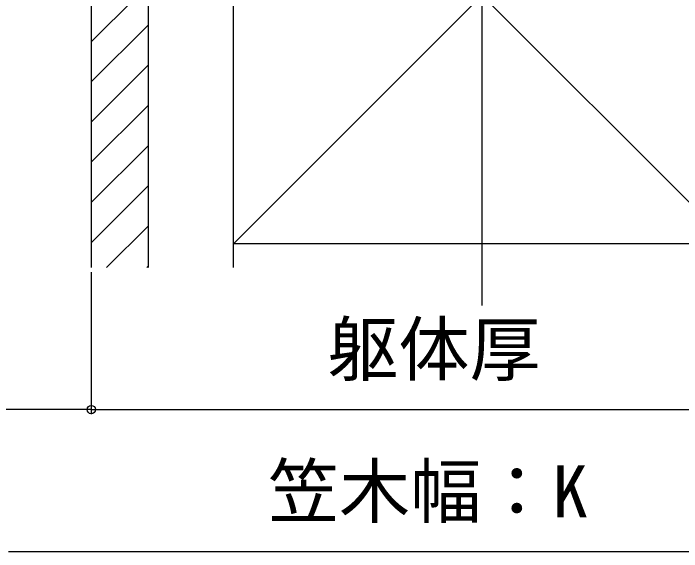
# Model space of a CAD drawing. Units: millimetres, scale not verified. Extents: x -875 to 875, y -1299 to 1293.
# Drawn here: x -709 to -567.9, y 339.7 to 453.4 of the extents above; entities that cross this region are included whole.
import ezdxf
from ezdxf.enums import TextEntityAlignment as Align

# ---------------------------------------------------------------- set-up
doc = ezdxf.new("R2010")
doc.units = ezdxf.units.MM
doc.header["$LTSCALE"] = 8
for name, color, linetype in [('0-5_YKK_D', 6, 'Continuous'), ('0-7_YSS_K', 3, 'Continuous'), ('0-8_YSS_KE', 3, 'Continuous')]:
    doc.layers.add(name, color=color, linetype=linetype)
doc.styles.add('ＭＳ ゴシック', font='')
doc.styles.get('ＭＳ ゴシック').set_extended_font_data('MS Gothic')

msp = doc.modelspace()

# ---------------------------------------------------------------- linework, layer by layer
at = {"layer": '0-5_YKK_D'}
for p, q in [((-692.5, 398.704), (-692.5, 368.704)), ((-692.5, 397.704), (-692.5, 368.704)), ((-692.5, 369.704), (-527.5, 369.704)), ((-710, 339.704), (-510, 339.704))]:
    msp.add_line(p, q, dxfattribs=at)
msp.add_lwpolyline([(-692.5, 369.704), (-710, 369.704), (-836.5, 369.704)], dxfattribs=at)
msp.add_circle((-692.5, 369.704), 0.875, dxfattribs=at)
msp.add_circle((-692.5, 369.704), 0.875, dxfattribs=at)
at = {"layer": '0-7_YSS_K'}
for p, q in [((-610, 391.704), (-610, 1000.922)), ((-680.5, 509.704), (-680.5, 399.704)), ((-662.5, 509.704), (-557.5, 404.704)), ((-557.5, 509.704), (-662.5, 404.704)), ((-662.5, 399.704), (-662.5, 509.704)), ((-680.5, 459.374), (-692.5, 447.374)), ((-680.5, 450.888), (-692.5, 438.888)), ((-680.5, 442.403), (-692.5, 430.403)), ((-680.5, 433.918), (-692.5, 421.918)), ((-680.5, 425.433), (-692.5, 413.433)), ((-680.5, 416.947), (-692.5, 404.947)), ((-680.5, 408.462), (-689.259, 399.704)), ((-680.5, 399.977), (-680.773, 399.704))]:
    msp.add_line(p, q, dxfattribs=at)
for points in [[(-680.5, 509.704), (-692.5, 509.704), (-692.5, 399.704)], [(-662.5, 509.704), (-680.5, 509.704), (-680.5, 399.704)]]:
    msp.add_lwpolyline(points, dxfattribs=at)
at = {"layer": '0-8_YSS_KE'}
msp.add_lwpolyline([(-662.5, 509.704), (-557.5, 509.704), (-557.5, 404.704), (-662.5, 404.704)], close=True, dxfattribs=at)

# ---------------------------------------------------------------- texts
at = {"layer": '0-5_YKK_D', "style": 'ＭＳ ゴシック'}
for s, p in [('躯体厚', (-642.642, 373.664)), ('笠木幅：K', (-655.17, 343.664))]:
    msp.add_text(s, height=11, dxfattribs=at).set_placement(p, align=Align.BOTTOM_LEFT)

doc.saveas('drawing.dxf')
